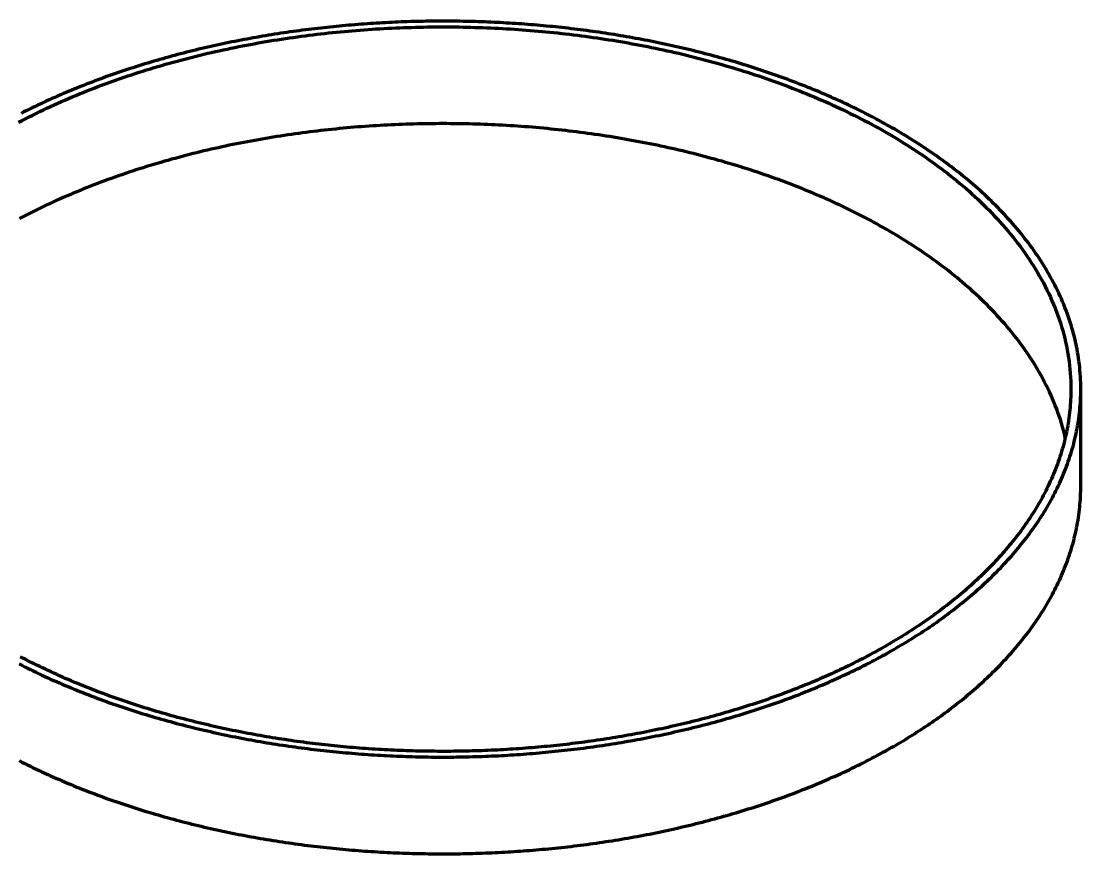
# Model space of a CAD drawing. Header units: millimetres. Extents: x 0 to 594, y 0 to 420.
# Drawn here: x 170.35 to 202.52, y 180.13 to 205.42 of the extents above; entities that cross this region are included whole.
import ezdxf

# ---------------------------------------------------------------- set-up
doc = ezdxf.new("R2010")
doc.units = ezdxf.units.MM
doc.layers.add('01-VISIBLE', color=7, linetype='CONTINUOUS', lineweight=70)

msp = doc.modelspace()

# ---------------------------------------------------------------- linework, layer by layer
at = {"layer": '01-VISIBLE'}
msp.add_line((202.522, 191.303), (202.522, 194.242), dxfattribs=at)
for points in [[(202.522, 194.242), (202.521, 194.336), (202.519, 194.43), (202.515, 194.524), (202.511, 194.618), (202.504, 194.712), (202.497, 194.806), (202.488, 194.9), (202.478, 194.993), (202.466, 195.087), (202.453, 195.18), (202.439, 195.273), (202.423, 195.366), (202.407, 195.458), (202.388, 195.551), (202.369, 195.643), (202.348, 195.735), (202.326, 195.826), (202.303, 195.917), (202.278, 196.008), (202.253, 196.099), (202.226, 196.189), (202.197, 196.279), (202.168, 196.368), (202.138, 196.457), (202.106, 196.546), (202.073, 196.634), (202.039, 196.722), (202.004, 196.809), (201.968, 196.896), (201.931, 196.983), (201.892, 197.069), (201.853, 197.154), (201.813, 197.239), (201.771, 197.324), (201.729, 197.408), (201.686, 197.491), (201.641, 197.574), (201.596, 197.657), (201.55, 197.739), (201.503, 197.82), (201.455, 197.901), (201.406, 197.982), (201.356, 198.062), (201.306, 198.141), (201.254, 198.22), (201.202, 198.298), (201.149, 198.376), (201.095, 198.453), (201.04, 198.53), (200.985, 198.606), (200.929, 198.682), (200.872, 198.757), (200.815, 198.831), (200.756, 198.905), (200.697, 198.979), (200.638, 199.051), (200.578, 199.124), (200.517, 199.195), (200.455, 199.267), (200.393, 199.337), (200.33, 199.408), (200.267, 199.477), (200.203, 199.546), (200.138, 199.615), (200.073, 199.683), (200.008, 199.75), (199.942, 199.817), (199.875, 199.884), (199.808, 199.949), (199.74, 200.015), (199.672, 200.08), (199.603, 200.144), (199.534, 200.208), (199.464, 200.271), (199.394, 200.334), (199.323, 200.396), (199.252, 200.458), (199.181, 200.519), (199.109, 200.58), (199.036, 200.64), (198.964, 200.7), (198.891, 200.759), (198.817, 200.818), (198.743, 200.876), (198.669, 200.934), (198.594, 200.991), (198.519, 201.048), (198.444, 201.104), (198.368, 201.16), (198.292, 201.215), (198.215, 201.27), (198.139, 201.325), (198.062, 201.379), (197.984, 201.432), (197.906, 201.485), (197.828, 201.538), (197.75, 201.59), (197.671, 201.642), (197.592, 201.693), (197.513, 201.744), (197.434, 201.794), (197.354, 201.844), (197.274, 201.894), (197.194, 201.943), (197.113, 201.992), (197.032, 202.04), (196.951, 202.088), (196.87, 202.135), (196.788, 202.182), (196.706, 202.228), (196.624, 202.275), (196.542, 202.32), (196.459, 202.366), (196.377, 202.41), (196.294, 202.455), (196.211, 202.499), (196.127, 202.543), (196.044, 202.586), (195.96, 202.629), (195.876, 202.671), (195.792, 202.713), (195.707, 202.755), (195.623, 202.796), (195.538, 202.837), (195.453, 202.878), (195.368, 202.918), (195.282, 202.958), (195.197, 202.997), (195.111, 203.036), (195.026, 203.075), (194.94, 203.113), (194.853, 203.151), (194.767, 203.189), (194.681, 203.226), (194.594, 203.263), (194.507, 203.299), (194.42, 203.335), (194.333, 203.371), (194.246, 203.406), (194.159, 203.441), (194.071, 203.476), (193.983, 203.51), (193.896, 203.544), (193.808, 203.578), (193.72, 203.611), (193.631, 203.644), (193.543, 203.677), (193.455, 203.709), (193.366, 203.741), (193.277, 203.772), (193.189, 203.804), (193.1, 203.834), (193.011, 203.865), (192.922, 203.895), (192.832, 203.925), (192.743, 203.955), (192.654, 203.984), (192.564, 204.013), (192.474, 204.041), (192.384, 204.07), (192.295, 204.098), (192.205, 204.125), (192.115, 204.153), (192.024, 204.18), (191.934, 204.206), (191.844, 204.233), (191.753, 204.259), (191.663, 204.284), (191.572, 204.31), (191.481, 204.335), (191.391, 204.36), (191.3, 204.384), (191.209, 204.408), (191.118, 204.432), (191.027, 204.456), (190.935, 204.479), (190.844, 204.502), (190.753, 204.524), (190.661, 204.547), (190.57, 204.569), (190.478, 204.591), (190.387, 204.612), (190.295, 204.633), (190.203, 204.654), (190.111, 204.675), (190.019, 204.695), (189.927, 204.715), (189.835, 204.734), (189.743, 204.754), (189.651, 204.773), (189.559, 204.792), (189.466, 204.81), (189.374, 204.828), (189.282, 204.846), (189.189, 204.864), (189.097, 204.881), (189.004, 204.898), (188.911, 204.915), (188.819, 204.932), (188.726, 204.948), (188.633, 204.964), (188.54, 204.979), (188.448, 204.995), (188.355, 205.01), (188.262, 205.025), (188.169, 205.039), (188.076, 205.053), (187.983, 205.067), (187.89, 205.081), (187.796, 205.095), (187.703, 205.108), (187.61, 205.12), (187.517, 205.133), (187.423, 205.145), (187.33, 205.157), (187.237, 205.169), (187.143, 205.181), (187.05, 205.192), (186.956, 205.203), (186.863, 205.213), (186.769, 205.224), (186.676, 205.234), (186.582, 205.244), (186.488, 205.253), (186.395, 205.263), (186.301, 205.272), (186.207, 205.28), (186.113, 205.289), (186.02, 205.297), (185.926, 205.305), (185.832, 205.313), (185.738, 205.32), (185.644, 205.327), (185.551, 205.334), (185.457, 205.341), (185.363, 205.347), (185.269, 205.353), (185.175, 205.359), (185.081, 205.364), (184.987, 205.37), (184.893, 205.375), (184.799, 205.379), (184.705, 205.384), (184.611, 205.388), (184.517, 205.392), (184.423, 205.396), (184.329, 205.399), (184.235, 205.402), (184.141, 205.405), (184.046, 205.408), (183.952, 205.41), (183.858, 205.412), (183.764, 205.414), (183.67, 205.416), (183.576, 205.417), (183.482, 205.418), (183.388, 205.419), (183.294, 205.419), (183.199, 205.42), (183.105, 205.419), (183.011, 205.419), (182.917, 205.419), (182.823, 205.418), (182.729, 205.417), (182.635, 205.415), (182.541, 205.414), (182.446, 205.412), (182.352, 205.41), (182.258, 205.407), (182.164, 205.405), (182.07, 205.402), (181.976, 205.399), (181.882, 205.395), (181.788, 205.391), (181.694, 205.387), (181.6, 205.383), (181.506, 205.379), (181.412, 205.374), (181.318, 205.369), (181.224, 205.363), (181.13, 205.358), (181.036, 205.352), (180.942, 205.346), (180.848, 205.339), (180.754, 205.333), (180.66, 205.326), (180.566, 205.319), (180.473, 205.311), (180.379, 205.303), (180.285, 205.295), (180.191, 205.287), (180.098, 205.279), (180.004, 205.27), (179.91, 205.261), (179.816, 205.251), (179.723, 205.242), (179.629, 205.232), (179.536, 205.222), (179.442, 205.211), (179.349, 205.201), (179.255, 205.19), (179.162, 205.178), (179.068, 205.167), (178.975, 205.155), (178.882, 205.143), (178.788, 205.131), (178.695, 205.118), (178.602, 205.105), (178.508, 205.092), (178.415, 205.078), (178.322, 205.065), (178.229, 205.051), (178.136, 205.036), (178.043, 205.022), (177.95, 205.007), (177.857, 204.992), (177.764, 204.976), (177.672, 204.961), (177.579, 204.945), (177.486, 204.928), (177.393, 204.912), (177.301, 204.895), (177.208, 204.878), (177.116, 204.861), (177.023, 204.843), (176.931, 204.825), (176.839, 204.807), (176.746, 204.788), (176.654, 204.769), (176.562, 204.75), (176.47, 204.731), (176.378, 204.711), (176.286, 204.691), (176.194, 204.671), (176.102, 204.65), (176.01, 204.629), (175.919, 204.608), (175.827, 204.586), (175.735, 204.565), (175.644, 204.542), (175.552, 204.52), (175.461, 204.497), (175.37, 204.474), (175.279, 204.451), (175.188, 204.427), (175.097, 204.403), (175.006, 204.379), (174.915, 204.355), (174.824, 204.33), (174.733, 204.305), (174.643, 204.279), (174.552, 204.253), (174.462, 204.227), (174.371, 204.201), (174.281, 204.174), (174.191, 204.147), (174.101, 204.12), (174.011, 204.092), (173.921, 204.064), (173.831, 204.036), (173.742, 204.007), (173.652, 203.978), (173.563, 203.949), (173.473, 203.919), (173.384, 203.889), (173.295, 203.859), (173.206, 203.828), (173.117, 203.797), (173.028, 203.766), (172.94, 203.734), (172.851, 203.703), (172.763, 203.67), (172.674, 203.638), (172.586, 203.605), (172.498, 203.571), (172.41, 203.538), (172.322, 203.503), (172.235, 203.469), (172.147, 203.434), (172.06, 203.399), (171.973, 203.364), (171.886, 203.328), (171.799, 203.292), (171.712, 203.255), (171.626, 203.218), (171.539, 203.181), (171.453, 203.144), (171.367, 203.106), (171.281, 203.067), (171.195, 203.029), (171.109, 202.989), (171.024, 202.95), (170.939, 202.91), (170.854, 202.87), (170.769, 202.829), (170.684, 202.788), (170.599, 202.747), (170.515, 202.705), (170.431, 202.663), (170.347, 202.62)], [(170.268, 202.347), (170.375, 202.403), (170.481, 202.458), (170.589, 202.513), (170.696, 202.567), (170.804, 202.62), (170.912, 202.673), (171.02, 202.725), (171.129, 202.776), (171.237, 202.827), (171.347, 202.877), (171.456, 202.927), (171.566, 202.976), (171.676, 203.024), (171.786, 203.072), (171.897, 203.119), (172.008, 203.165), (172.119, 203.211), (172.23, 203.257), (172.342, 203.301), (172.453, 203.345), (172.565, 203.389), (172.678, 203.432), (172.79, 203.475), (172.903, 203.516), (173.016, 203.558), (173.129, 203.598), (173.242, 203.639), (173.355, 203.678), (173.469, 203.717), (173.583, 203.756), (173.697, 203.794), (173.811, 203.831), (173.926, 203.868), (174.04, 203.904), (174.155, 203.94), (174.27, 203.975), (174.385, 204.01), (174.5, 204.044), (174.615, 204.078), (174.731, 204.111), (174.847, 204.144), (174.962, 204.176), (175.078, 204.208), (175.195, 204.239), (175.311, 204.269), (175.427, 204.3), (175.544, 204.329), (175.66, 204.358), (175.777, 204.387), (175.894, 204.415), (176.011, 204.443), (176.128, 204.47), (176.245, 204.496), (176.362, 204.522), (176.48, 204.548), (176.597, 204.573), (176.715, 204.598), (176.833, 204.622), (176.951, 204.646), (177.069, 204.669), (177.187, 204.692), (177.305, 204.714), (177.423, 204.736), (177.541, 204.757), (177.66, 204.778), (177.778, 204.798), (177.896, 204.818), (178.015, 204.838), (178.134, 204.857), (178.253, 204.875), (178.371, 204.893), (178.49, 204.911), (178.609, 204.928), (178.728, 204.945), (178.847, 204.961), (178.967, 204.976), (179.086, 204.992), (179.205, 205.007), (179.324, 205.021), (179.444, 205.035), (179.563, 205.048), (179.683, 205.061), (179.802, 205.074), (179.922, 205.086), (180.041, 205.098), (180.161, 205.109), (180.281, 205.12), (180.4, 205.13), (180.52, 205.14), (180.64, 205.15), (180.76, 205.159), (180.88, 205.167), (181, 205.175), (181.12, 205.183), (181.24, 205.19), (181.36, 205.197), (181.48, 205.203), (181.6, 205.209), (181.72, 205.215), (181.84, 205.22), (181.96, 205.224), (182.08, 205.229), (182.2, 205.232), (182.32, 205.236), (182.441, 205.238), (182.561, 205.241), (182.681, 205.243), (182.801, 205.244), (182.921, 205.245), (183.041, 205.246), (183.162, 205.246), (183.282, 205.246), (183.402, 205.245), (183.522, 205.244), (183.642, 205.243), (183.763, 205.241), (183.883, 205.238), (184.003, 205.236), (184.123, 205.232), (184.243, 205.229), (184.363, 205.224), (184.483, 205.22), (184.603, 205.215), (184.723, 205.209), (184.844, 205.203), (184.964, 205.197), (185.084, 205.19), (185.204, 205.183), (185.323, 205.175), (185.443, 205.167), (185.563, 205.159), (185.683, 205.15), (185.803, 205.14), (185.923, 205.13), (186.042, 205.12), (186.162, 205.109), (186.282, 205.098), (186.401, 205.086), (186.521, 205.074), (186.641, 205.061), (186.76, 205.048), (186.879, 205.035), (186.999, 205.021), (187.118, 205.007), (187.237, 204.992), (187.357, 204.976), (187.476, 204.961), (187.595, 204.945), (187.714, 204.928), (187.833, 204.911), (187.952, 204.893), (188.071, 204.875), (188.189, 204.857), (188.308, 204.838), (188.427, 204.818), (188.545, 204.798), (188.664, 204.778), (188.782, 204.757), (188.9, 204.736), (189.019, 204.714), (189.137, 204.692), (189.255, 204.669), (189.373, 204.646), (189.49, 204.622), (189.608, 204.598), (189.726, 204.573), (189.843, 204.548), (189.961, 204.522), (190.078, 204.496), (190.195, 204.47), (190.312, 204.443), (190.429, 204.415), (190.546, 204.387), (190.663, 204.358), (190.78, 204.329), (190.896, 204.3), (191.012, 204.269), (191.129, 204.239), (191.245, 204.208), (191.361, 204.176), (191.477, 204.144), (191.592, 204.111), (191.708, 204.078), (191.823, 204.044), (191.938, 204.01), (192.053, 203.975), (192.168, 203.94), (192.283, 203.904), (192.398, 203.868), (192.512, 203.831), (192.626, 203.794), (192.74, 203.756), (192.854, 203.717), (192.968, 203.678), (193.081, 203.639), (193.194, 203.598), (193.308, 203.558), (193.42, 203.516), (193.533, 203.475), (193.646, 203.432), (193.758, 203.389), (193.87, 203.345), (193.982, 203.301), (194.093, 203.257), (194.204, 203.211), (194.315, 203.165), (194.426, 203.119), (194.537, 203.072), (194.647, 203.024), (194.757, 202.976), (194.867, 202.927), (194.976, 202.877), (195.086, 202.827), (195.195, 202.776), (195.303, 202.725), (195.412, 202.673), (195.52, 202.62), (195.627, 202.567), (195.735, 202.513), (195.842, 202.458), (195.948, 202.403), (196.055, 202.347), (196.161, 202.29), (196.266, 202.233), (196.372, 202.175), (196.477, 202.116), (196.581, 202.057), (196.685, 201.997), (196.789, 201.936), (196.892, 201.874), (196.995, 201.812), (197.097, 201.749), (197.199, 201.686), (197.301, 201.621), (197.402, 201.556), (197.503, 201.49), (197.603, 201.424), (197.702, 201.357), (197.801, 201.289), (197.9, 201.22), (197.998, 201.15), (198.095, 201.08), (198.192, 201.009), (198.289, 200.937), (198.384, 200.864), (198.479, 200.791), (198.574, 200.716), (198.668, 200.641), (198.761, 200.565), (198.853, 200.488), (198.945, 200.411), (199.036, 200.332), (199.127, 200.253), (199.216, 200.173), (199.305, 200.092), (199.393, 200.01), (199.48, 199.928), (199.567, 199.844), (199.652, 199.76), (199.737, 199.675), (199.821, 199.588), (199.904, 199.501), (199.986, 199.413), (200.067, 199.325), (200.147, 199.235), (200.226, 199.144), (200.304, 199.053), (200.381, 198.96), (200.456, 198.867), (200.531, 198.773), (200.604, 198.678), (200.677, 198.582), (200.748, 198.485), (200.818, 198.387), (200.886, 198.288), (200.954, 198.189), (201.019, 198.088), (201.084, 197.987), (201.147, 197.885), (201.209, 197.781), (201.269, 197.677), (201.328, 197.573), (201.385, 197.467), (201.44, 197.36), (201.494, 197.253), (201.547, 197.145), (201.597, 197.036), (201.646, 196.926), (201.693, 196.815), (201.738, 196.704), (201.782, 196.592), (201.824, 196.479), (201.863, 196.366), (201.901, 196.252), (201.937, 196.137), (201.971, 196.022), (202.003, 195.906), (202.032, 195.789), (202.06, 195.672), (202.085, 195.555), (202.109, 195.437), (202.13, 195.319), (202.149, 195.2), (202.166, 195.081), (202.181, 194.962), (202.193, 194.842), (202.203, 194.722), (202.211, 194.602), (202.217, 194.482), (202.22, 194.362), (202.222, 194.242)], [(202.051, 192.772), (202.024, 192.882), (201.996, 192.991), (201.966, 193.1), (201.934, 193.208), (201.9, 193.316), (201.865, 193.423), (201.827, 193.529), (201.789, 193.635), (201.748, 193.74), (201.706, 193.845), (201.662, 193.949), (201.617, 194.052), (201.57, 194.155), (201.522, 194.257), (201.472, 194.358), (201.421, 194.458), (201.368, 194.558), (201.314, 194.657), (201.259, 194.755), (201.202, 194.853), (201.144, 194.95), (201.085, 195.046), (201.025, 195.141), (200.963, 195.235), (200.9, 195.329), (200.836, 195.422), (200.771, 195.514), (200.705, 195.605), (200.637, 195.695), (200.569, 195.785), (200.499, 195.874), (200.429, 195.962), (200.357, 196.049), (200.285, 196.136), (200.212, 196.221), (200.137, 196.306), (200.062, 196.39), (199.986, 196.473), (199.909, 196.556), (199.832, 196.638), (199.753, 196.719), (199.674, 196.799), (199.594, 196.878), (199.513, 196.957), (199.431, 197.035), (199.349, 197.112), (199.266, 197.188), (199.183, 197.264), (199.098, 197.339), (199.013, 197.413), (198.928, 197.486), (198.841, 197.559), (198.755, 197.631), (198.667, 197.702), (198.579, 197.773), (198.49, 197.843), (198.401, 197.912), (198.312, 197.98), (198.221, 198.048), (198.131, 198.115), (198.039, 198.181), (197.948, 198.247), (197.856, 198.311), (197.763, 198.376), (197.67, 198.439), (197.576, 198.502), (197.482, 198.565), (197.388, 198.626), (197.293, 198.687), (197.198, 198.747), (197.102, 198.807), (197.006, 198.866), (196.909, 198.925), (196.812, 198.982), (196.715, 199.04), (196.618, 199.096), (196.52, 199.152), (196.421, 199.207), (196.323, 199.262), (196.224, 199.316), (196.125, 199.37), (196.025, 199.423), (195.925, 199.475), (195.825, 199.527), (195.725, 199.578), (195.624, 199.629), (195.523, 199.679), (195.421, 199.728), (195.32, 199.777), (195.218, 199.826), (195.116, 199.874), (195.013, 199.921), (194.911, 199.968), (194.808, 200.014), (194.705, 200.059), (194.601, 200.104), (194.498, 200.149), (194.394, 200.193), (194.29, 200.237), (194.186, 200.28), (194.081, 200.322), (193.976, 200.364), (193.872, 200.405), (193.767, 200.446), (193.661, 200.487), (193.556, 200.527), (193.45, 200.566), (193.344, 200.605), (193.238, 200.643), (193.132, 200.681), (193.026, 200.719), (192.919, 200.756), (192.812, 200.792), (192.705, 200.828), (192.598, 200.864), (192.491, 200.899), (192.384, 200.933), (192.276, 200.967), (192.169, 201.001), (192.061, 201.034), (191.953, 201.066), (191.845, 201.099), (191.737, 201.13), (191.628, 201.162), (191.52, 201.192), (191.411, 201.223), (191.302, 201.253), (191.194, 201.282), (191.085, 201.311), (190.975, 201.34), (190.866, 201.368), (190.757, 201.395), (190.647, 201.423), (190.538, 201.449), (190.428, 201.476), (190.318, 201.502), (190.209, 201.527), (190.099, 201.552), (189.989, 201.577), (189.878, 201.601), (189.768, 201.625), (189.658, 201.648), (189.547, 201.671), (189.437, 201.693), (189.326, 201.715), (189.216, 201.737), (189.105, 201.758), (188.994, 201.779), (188.883, 201.799), (188.772, 201.819), (188.661, 201.839), (188.55, 201.858), (188.439, 201.877), (188.327, 201.895), (188.216, 201.913), (188.105, 201.93), (187.993, 201.948), (187.882, 201.964), (187.77, 201.98), (187.658, 201.996), (187.547, 202.012), (187.435, 202.027), (187.323, 202.041), (187.211, 202.056), (187.099, 202.07), (186.987, 202.083), (186.875, 202.096), (186.763, 202.109), (186.651, 202.121), (186.539, 202.133), (186.427, 202.144), (186.314, 202.155), (186.202, 202.166), (186.09, 202.176), (185.978, 202.186), (185.865, 202.196), (185.753, 202.205), (185.64, 202.213), (185.528, 202.222), (185.415, 202.23), (185.303, 202.237), (185.19, 202.244), (185.078, 202.251), (184.965, 202.258), (184.853, 202.264), (184.74, 202.269), (184.627, 202.274), (184.515, 202.279), (184.402, 202.284), (184.289, 202.288), (184.176, 202.291), (184.064, 202.295), (183.951, 202.298), (183.838, 202.3), (183.725, 202.302), (183.613, 202.304), (183.5, 202.305), (183.387, 202.306), (183.274, 202.307), (183.162, 202.307), (183.049, 202.307), (182.936, 202.306), (182.823, 202.305), (182.71, 202.304), (182.598, 202.302), (182.485, 202.3), (182.372, 202.298), (182.259, 202.295), (182.147, 202.291), (182.034, 202.288), (181.921, 202.284), (181.809, 202.279), (181.696, 202.274), (181.583, 202.269), (181.471, 202.264), (181.358, 202.258), (181.245, 202.251), (181.133, 202.244), (181.02, 202.237), (180.908, 202.23), (180.795, 202.222), (180.683, 202.213), (180.57, 202.205), (180.458, 202.196), (180.346, 202.186), (180.233, 202.176), (180.121, 202.166), (180.009, 202.155), (179.896, 202.144), (179.784, 202.133), (179.672, 202.121), (179.56, 202.109), (179.448, 202.096), (179.336, 202.083), (179.224, 202.07), (179.112, 202.056), (179, 202.041), (178.888, 202.027), (178.777, 202.012), (178.665, 201.996), (178.553, 201.98), (178.442, 201.964), (178.33, 201.948), (178.219, 201.93), (178.107, 201.913), (177.996, 201.895), (177.885, 201.877), (177.773, 201.858), (177.662, 201.839), (177.551, 201.819), (177.44, 201.799), (177.329, 201.779), (177.218, 201.758), (177.108, 201.737), (176.997, 201.715), (176.886, 201.693), (176.776, 201.671), (176.665, 201.648), (176.555, 201.625), (176.445, 201.601), (176.335, 201.577), (176.225, 201.552), (176.115, 201.527), (176.005, 201.502), (175.895, 201.476), (175.785, 201.449), (175.676, 201.423), (175.566, 201.395), (175.457, 201.368), (175.348, 201.34), (175.239, 201.311), (175.13, 201.282), (175.021, 201.253), (174.912, 201.223), (174.803, 201.192), (174.695, 201.162), (174.587, 201.13), (174.478, 201.099), (174.37, 201.066), (174.262, 201.034), (174.155, 201.001), (174.047, 200.967), (173.939, 200.933), (173.832, 200.899), (173.725, 200.864), (173.618, 200.828), (173.511, 200.792), (173.404, 200.756), (173.298, 200.719), (173.191, 200.681), (173.085, 200.643), (172.979, 200.605), (172.873, 200.566), (172.767, 200.527), (172.662, 200.487), (172.557, 200.446), (172.452, 200.405), (172.347, 200.364), (172.242, 200.322), (172.138, 200.28), (172.033, 200.237), (171.929, 200.193), (171.825, 200.149), (171.722, 200.104), (171.618, 200.059), (171.515, 200.014), (171.412, 199.968), (171.31, 199.921), (171.207, 199.874), (171.105, 199.826), (171.003, 199.777), (170.902, 199.728), (170.8, 199.679), (170.699, 199.629), (170.599, 199.578), (170.498, 199.527), (170.398, 199.475), (170.298, 199.423)], [(202.222, 194.242), (202.221, 194.162), (202.22, 194.082), (202.217, 194.001), (202.213, 193.921), (202.209, 193.841), (202.203, 193.761), (202.197, 193.681), (202.189, 193.601), (202.181, 193.521), (202.171, 193.442), (202.161, 193.362), (202.149, 193.283), (202.137, 193.204), (202.123, 193.125), (202.109, 193.046), (202.093, 192.967), (202.077, 192.888), (202.06, 192.81), (202.041, 192.732), (202.022, 192.654), (202.002, 192.576), (201.981, 192.499), (201.959, 192.422), (201.936, 192.345), (201.912, 192.268), (201.888, 192.192), (201.862, 192.116), (201.836, 192.04), (201.809, 191.964), (201.781, 191.889), (201.752, 191.814), (201.722, 191.74), (201.692, 191.666), (201.661, 191.592), (201.628, 191.518), (201.596, 191.445), (201.562, 191.372), (201.528, 191.3), (201.492, 191.227), (201.457, 191.156), (201.42, 191.084), (201.383, 191.013), (201.345, 190.943), (201.306, 190.872), (201.267, 190.802), (201.227, 190.733), (201.186, 190.664), (201.144, 190.595), (201.102, 190.527), (201.06, 190.459), (201.016, 190.391), (200.973, 190.324), (200.928, 190.257), (200.883, 190.191), (200.837, 190.125), (200.791, 190.059), (200.744, 189.994), (200.697, 189.929), (200.649, 189.865), (200.601, 189.801), (200.552, 189.738), (200.502, 189.674), (200.452, 189.612), (200.402, 189.549), (200.351, 189.487), (200.299, 189.426), (200.247, 189.365), (200.195, 189.304), (200.142, 189.244), (200.089, 189.184), (200.035, 189.124), (199.981, 189.065), (199.926, 189.006), (199.871, 188.948), (199.815, 188.89), (199.759, 188.832), (199.703, 188.775), (199.646, 188.718), (199.589, 188.662), (199.532, 188.606), (199.474, 188.55), (199.416, 188.495), (199.357, 188.44), (199.298, 188.386), (199.239, 188.332), (199.18, 188.278), (199.12, 188.225), (199.059, 188.172), (198.999, 188.119), (198.938, 188.067), (198.877, 188.015), (198.815, 187.964), (198.753, 187.913), (198.691, 187.862), (198.629, 187.811), (198.566, 187.761), (198.503, 187.712), (198.439, 187.663), (198.376, 187.614), (198.312, 187.565), (198.248, 187.517), (198.184, 187.469), (198.119, 187.421), (198.054, 187.374), (197.989, 187.327), (197.923, 187.281), (197.858, 187.235), (197.792, 187.189), (197.726, 187.144), (197.659, 187.098), (197.593, 187.054), (197.526, 187.009), (197.459, 186.965), (197.392, 186.921), (197.324, 186.878), (197.257, 186.835), (197.189, 186.792), (197.121, 186.749), (197.053, 186.707), (196.984, 186.665), (196.916, 186.624), (196.847, 186.583), (196.778, 186.542), (196.708, 186.501), (196.639, 186.461)], [(196.851, 186.338), (196.921, 186.379), (196.99, 186.419), (197.059, 186.46), (197.128, 186.501), (197.196, 186.543), (197.265, 186.585), (197.333, 186.627), (197.401, 186.669), (197.469, 186.712), (197.537, 186.755), (197.604, 186.798), (197.671, 186.842), (197.738, 186.886), (197.805, 186.93), (197.872, 186.975), (197.938, 187.02), (198.004, 187.066), (198.07, 187.111), (198.136, 187.157), (198.201, 187.204), (198.267, 187.25), (198.332, 187.297), (198.396, 187.345), (198.461, 187.393), (198.525, 187.441), (198.589, 187.489), (198.653, 187.538), (198.716, 187.587), (198.779, 187.636), (198.842, 187.686), (198.905, 187.736), (198.967, 187.787), (199.029, 187.838), (199.091, 187.889), (199.152, 187.941), (199.213, 187.993), (199.274, 188.045), (199.334, 188.098), (199.394, 188.151), (199.454, 188.204), (199.514, 188.258), (199.573, 188.312), (199.632, 188.367), (199.69, 188.422), (199.748, 188.477), (199.806, 188.533), (199.863, 188.589), (199.92, 188.646), (199.977, 188.702), (200.033, 188.76), (200.089, 188.817), (200.144, 188.875), (200.199, 188.934), (200.254, 188.992), (200.308, 189.052), (200.361, 189.111), (200.415, 189.171), (200.468, 189.232), (200.52, 189.292), (200.572, 189.353), (200.623, 189.415), (200.674, 189.477), (200.725, 189.539), (200.775, 189.602), (200.824, 189.665), (200.873, 189.729), (200.922, 189.793), (200.969, 189.857), (201.017, 189.922), (201.064, 189.987), (201.11, 190.052), (201.156, 190.118), (201.201, 190.184), (201.245, 190.251), (201.289, 190.318), (201.333, 190.386), (201.376, 190.454), (201.418, 190.522), (201.459, 190.59), (201.5, 190.659), (201.54, 190.729), (201.58, 190.799), (201.619, 190.869), (201.657, 190.939), (201.695, 191.01), (201.731, 191.081), (201.768, 191.153), (201.803, 191.225), (201.838, 191.297), (201.872, 191.37), (201.905, 191.443), (201.937, 191.516), (201.969, 191.59), (202, 191.664), (202.03, 191.739), (202.059, 191.813), (202.087, 191.888), (202.115, 191.964), (202.142, 192.039), (202.168, 192.115), (202.193, 192.191), (202.217, 192.268), (202.241, 192.344), (202.263, 192.421), (202.285, 192.499), (202.305, 192.576), (202.325, 192.654), (202.344, 192.732), (202.362, 192.81), (202.379, 192.888), (202.395, 192.967), (202.41, 193.046), (202.425, 193.125), (202.438, 193.204), (202.45, 193.283), (202.462, 193.362), (202.472, 193.442), (202.481, 193.522), (202.49, 193.601), (202.497, 193.681), (202.504, 193.761), (202.509, 193.841), (202.514, 193.921), (202.517, 194.001), (202.52, 194.082), (202.521, 194.162), (202.522, 194.242)], [(196.851, 183.399), (196.921, 183.439), (196.99, 183.48), (197.059, 183.521), (197.128, 183.562), (197.196, 183.603), (197.265, 183.645), (197.333, 183.687), (197.401, 183.73), (197.469, 183.772), (197.537, 183.816), (197.604, 183.859), (197.671, 183.903), (197.738, 183.947), (197.805, 183.991), (197.872, 184.036), (197.938, 184.081), (198.004, 184.126), (198.07, 184.172), (198.136, 184.218), (198.201, 184.264), (198.267, 184.311), (198.332, 184.358), (198.396, 184.405), (198.461, 184.453), (198.525, 184.501), (198.589, 184.55), (198.653, 184.598), (198.716, 184.648), (198.779, 184.697), (198.842, 184.747), (198.905, 184.797), (198.967, 184.848), (199.029, 184.898), (199.091, 184.95), (199.152, 185.001), (199.213, 185.053), (199.274, 185.106), (199.334, 185.158), (199.394, 185.211), (199.454, 185.265), (199.514, 185.319), (199.573, 185.373), (199.632, 185.428), (199.69, 185.483), (199.748, 185.538), (199.806, 185.594), (199.863, 185.65), (199.92, 185.706), (199.977, 185.763), (200.033, 185.82), (200.089, 185.878), (200.144, 185.936), (200.199, 185.994), (200.254, 186.053), (200.308, 186.112), (200.361, 186.172), (200.415, 186.232), (200.468, 186.292), (200.52, 186.353), (200.572, 186.414), (200.623, 186.476), (200.674, 186.538), (200.725, 186.6), (200.775, 186.663), (200.824, 186.726), (200.873, 186.789), (200.922, 186.853), (200.969, 186.918), (201.017, 186.982), (201.064, 187.047), (201.11, 187.113), (201.156, 187.179), (201.201, 187.245), (201.245, 187.312), (201.289, 187.379), (201.333, 187.446), (201.376, 187.514), (201.418, 187.582), (201.459, 187.651), (201.5, 187.72), (201.54, 187.789), (201.58, 187.859), (201.619, 187.929), (201.657, 188), (201.695, 188.071), (201.731, 188.142), (201.768, 188.214), (201.803, 188.286), (201.838, 188.358), (201.872, 188.431), (201.905, 188.504), (201.937, 188.577), (201.969, 188.651), (202, 188.725), (202.03, 188.799), (202.059, 188.874), (202.087, 188.949), (202.115, 189.024), (202.142, 189.1), (202.168, 189.176), (202.193, 189.252), (202.217, 189.328), (202.241, 189.405), (202.263, 189.482), (202.285, 189.559), (202.305, 189.637), (202.325, 189.714), (202.344, 189.792), (202.362, 189.871), (202.379, 189.949), (202.395, 190.028), (202.41, 190.106), (202.425, 190.185), (202.438, 190.264), (202.45, 190.344), (202.462, 190.423), (202.472, 190.503), (202.481, 190.582), (202.49, 190.662), (202.497, 190.742), (202.504, 190.822), (202.509, 190.902), (202.514, 190.982), (202.517, 191.062), (202.52, 191.142), (202.521, 191.222), (202.522, 191.303)], [(170.283, 185.896), (170.369, 185.852), (170.455, 185.809), (170.542, 185.766), (170.628, 185.723), (170.715, 185.681), (170.802, 185.639), (170.889, 185.597), (170.977, 185.556), (171.064, 185.515), (171.152, 185.475), (171.24, 185.435), (171.328, 185.395), (171.417, 185.356), (171.505, 185.318), (171.594, 185.279), (171.683, 185.241), (171.772, 185.204), (171.861, 185.166), (171.95, 185.13), (172.04, 185.093), (172.129, 185.057), (172.219, 185.021), (172.309, 184.986), (172.399, 184.951), (172.489, 184.916), (172.58, 184.882), (172.67, 184.848), (172.761, 184.815), (172.851, 184.781), (172.942, 184.749), (173.033, 184.716), (173.124, 184.684), (173.216, 184.652), (173.307, 184.621), (173.399, 184.59), (173.49, 184.559), (173.582, 184.529), (173.674, 184.499), (173.766, 184.469), (173.858, 184.44), (173.95, 184.411), (174.042, 184.382), (174.135, 184.354), (174.227, 184.326), (174.32, 184.298), (174.412, 184.271), (174.505, 184.244), (174.598, 184.218), (174.691, 184.191), (174.784, 184.165), (174.877, 184.14), (174.97, 184.114), (175.064, 184.089), (175.157, 184.065), (175.251, 184.04), (175.344, 184.016), (175.438, 183.993), (175.532, 183.969), (175.625, 183.946), (175.719, 183.923), (175.813, 183.901), (175.907, 183.879), (176.001, 183.857), (176.096, 183.836), (176.19, 183.814), (176.284, 183.794), (176.379, 183.773), (176.473, 183.753), (176.568, 183.733), (176.662, 183.713), (176.757, 183.694), (176.852, 183.675), (176.946, 183.656), (177.041, 183.638), (177.136, 183.62), (177.231, 183.602), (177.326, 183.584), (177.421, 183.567), (177.516, 183.55), (177.612, 183.534), (177.707, 183.517), (177.802, 183.501), (177.897, 183.486), (177.993, 183.47), (178.088, 183.455), (178.184, 183.44), (178.279, 183.426), (178.375, 183.412), (178.47, 183.398), (178.566, 183.384), (178.662, 183.371), (178.757, 183.358), (178.853, 183.345), (178.949, 183.332), (179.045, 183.32), (179.141, 183.308), (179.237, 183.297), (179.333, 183.285), (179.429, 183.274), (179.525, 183.264), (179.621, 183.253), (179.717, 183.243), (179.813, 183.233), (179.909, 183.223), (180.005, 183.214), (180.101, 183.205), (180.198, 183.196), (180.294, 183.188), (180.39, 183.18), (180.486, 183.172), (180.583, 183.164), (180.679, 183.157), (180.775, 183.15), (180.872, 183.143), (180.968, 183.137), (181.065, 183.13), (181.161, 183.124), (181.257, 183.119), (181.354, 183.113), (181.45, 183.108), (181.547, 183.103), (181.643, 183.099), (181.74, 183.095), (181.836, 183.091), (181.933, 183.087), (182.03, 183.084), (182.126, 183.081), (182.223, 183.078), (182.319, 183.075), (182.416, 183.073), (182.512, 183.071), (182.609, 183.069), (182.706, 183.068), (182.802, 183.066), (182.899, 183.066), (182.995, 183.065), (183.092, 183.065), (183.189, 183.065), (183.285, 183.065), (183.382, 183.065), (183.479, 183.066), (183.575, 183.067), (183.672, 183.068), (183.768, 183.07), (183.865, 183.072), (183.962, 183.074), (184.058, 183.077), (184.155, 183.079), (184.251, 183.082), (184.348, 183.086), (184.444, 183.089), (184.541, 183.093), (184.637, 183.097), (184.734, 183.101), (184.83, 183.106), (184.927, 183.111), (185.023, 183.116), (185.12, 183.122), (185.216, 183.128), (185.313, 183.134), (185.409, 183.14), (185.506, 183.147), (185.602, 183.154), (185.698, 183.161), (185.795, 183.168), (185.891, 183.176), (185.987, 183.184), (186.083, 183.193), (186.18, 183.201), (186.276, 183.21), (186.372, 183.219), (186.468, 183.229), (186.564, 183.239), (186.66, 183.249), (186.756, 183.259), (186.852, 183.27), (186.948, 183.28), (187.044, 183.292), (187.14, 183.303), (187.236, 183.315), (187.332, 183.327), (187.428, 183.339), (187.524, 183.352), (187.619, 183.365), (187.715, 183.378), (187.811, 183.392), (187.906, 183.405), (188.002, 183.42), (188.098, 183.434), (188.193, 183.449), (188.288, 183.464), (188.384, 183.479), (188.479, 183.494), (188.575, 183.51), (188.67, 183.526), (188.765, 183.543), (188.86, 183.56), (188.955, 183.577), (189.05, 183.594), (189.145, 183.612), (189.24, 183.63), (189.335, 183.648), (189.43, 183.667), (189.525, 183.686), (189.619, 183.705), (189.714, 183.724), (189.809, 183.744), (189.903, 183.764), (189.997, 183.784), (190.092, 183.805), (190.186, 183.826), (190.28, 183.848), (190.375, 183.869), (190.469, 183.891), (190.563, 183.914), (190.657, 183.936), (190.75, 183.959), (190.844, 183.982), (190.938, 184.006), (191.031, 184.03), (191.125, 184.054), (191.218, 184.078), (191.312, 184.103), (191.405, 184.128), (191.498, 184.154), (191.591, 184.18), (191.684, 184.206), (191.777, 184.232), (191.87, 184.259), (191.963, 184.286), (192.056, 184.314), (192.148, 184.342), (192.24, 184.37), (192.333, 184.398), (192.425, 184.427), (192.517, 184.456), (192.609, 184.486), (192.701, 184.516), (192.793, 184.546), (192.884, 184.576), (192.976, 184.607), (193.067, 184.638), (193.159, 184.67), (193.25, 184.702), (193.341, 184.734), (193.432, 184.767), (193.523, 184.8), (193.613, 184.833), (193.704, 184.867), (193.794, 184.901), (193.885, 184.936), (193.975, 184.97), (194.065, 185.006), (194.154, 185.041), (194.244, 185.077), (194.334, 185.113), (194.423, 185.15), (194.512, 185.187), (194.601, 185.225), (194.69, 185.262), (194.779, 185.301), (194.868, 185.339), (194.956, 185.378), (195.044, 185.418), (195.132, 185.457), (195.22, 185.497), (195.308, 185.538), (195.395, 185.579), (195.483, 185.62), (195.57, 185.662), (195.657, 185.704), (195.743, 185.747), (195.83, 185.79), (195.916, 185.833), (196.002, 185.877), (196.088, 185.921), (196.174, 185.966), (196.259, 186.011), (196.345, 186.056), (196.43, 186.102), (196.514, 186.149), (196.599, 186.195), (196.683, 186.243), (196.767, 186.29), (196.851, 186.338)], [(196.639, 186.461), (196.557, 186.413), (196.474, 186.367), (196.391, 186.32), (196.308, 186.274), (196.224, 186.228), (196.14, 186.183), (196.057, 186.138), (195.972, 186.094), (195.888, 186.05), (195.803, 186.007), (195.719, 185.963), (195.634, 185.921), (195.548, 185.878), (195.463, 185.837), (195.378, 185.795), (195.292, 185.754), (195.206, 185.713), (195.12, 185.673), (195.033, 185.633), (194.947, 185.593), (194.86, 185.554), (194.773, 185.516), (194.686, 185.477), (194.599, 185.439), (194.512, 185.402), (194.424, 185.364), (194.336, 185.327), (194.249, 185.291), (194.161, 185.255), (194.072, 185.219), (193.984, 185.184), (193.896, 185.149), (193.807, 185.114), (193.718, 185.08), (193.63, 185.046), (193.541, 185.012), (193.451, 184.979), (193.362, 184.946), (193.273, 184.914), (193.183, 184.882), (193.094, 184.85), (193.004, 184.818), (192.914, 184.787), (192.824, 184.757), (192.734, 184.726), (192.644, 184.696), (192.553, 184.666), (192.463, 184.637), (192.372, 184.608), (192.281, 184.579), (192.191, 184.551), (192.1, 184.523), (192.009, 184.495), (191.918, 184.468), (191.826, 184.441), (191.735, 184.414), (191.644, 184.388), (191.552, 184.361), (191.461, 184.336), (191.369, 184.31), (191.277, 184.285), (191.186, 184.26), (191.094, 184.236), (191.002, 184.212), (190.91, 184.188), (190.817, 184.164), (190.725, 184.141), (190.633, 184.118), (190.54, 184.096), (190.448, 184.074), (190.355, 184.052), (190.263, 184.03), (190.17, 184.009), (190.077, 183.988), (189.984, 183.967), (189.892, 183.947), (189.799, 183.926), (189.706, 183.907), (189.612, 183.887), (189.519, 183.868), (189.426, 183.849), (189.333, 183.831), (189.239, 183.812), (189.146, 183.794), (189.053, 183.777), (188.959, 183.759), (188.865, 183.742), (188.772, 183.725), (188.678, 183.709), (188.584, 183.693), (188.491, 183.677), (188.397, 183.661), (188.303, 183.646), (188.209, 183.631), (188.115, 183.616), (188.021, 183.601), (187.927, 183.587), (187.833, 183.573), (187.739, 183.56), (187.645, 183.546), (187.55, 183.533), (187.456, 183.521), (187.362, 183.508), (187.267, 183.496), (187.173, 183.484), (187.079, 183.473), (186.984, 183.461), (186.89, 183.45), (186.795, 183.44), (186.701, 183.429), (186.606, 183.419), (186.512, 183.409), (186.417, 183.399), (186.322, 183.39), (186.228, 183.381), (186.133, 183.372), (186.038, 183.364), (185.943, 183.356), (185.849, 183.348), (185.754, 183.34), (185.659, 183.333), (185.564, 183.326), (185.469, 183.319), (185.374, 183.312), (185.279, 183.306), (185.184, 183.3), (185.09, 183.294), (184.995, 183.289), (184.9, 183.284), (184.805, 183.279), (184.71, 183.274), (184.615, 183.27), (184.52, 183.266), (184.424, 183.262), (184.329, 183.258), (184.234, 183.255), (184.139, 183.252), (184.044, 183.25), (183.949, 183.247), (183.854, 183.245), (183.759, 183.243), (183.664, 183.242), (183.569, 183.24), (183.474, 183.239), (183.378, 183.238), (183.283, 183.238), (183.188, 183.238), (183.093, 183.238), (182.998, 183.238), (182.903, 183.239), (182.808, 183.24), (182.713, 183.241), (182.618, 183.242), (182.522, 183.244), (182.427, 183.246), (182.332, 183.248), (182.237, 183.251), (182.142, 183.253), (182.047, 183.257), (181.952, 183.26), (181.857, 183.264), (181.762, 183.267), (181.667, 183.272), (181.572, 183.276), (181.477, 183.281), (181.382, 183.286), (181.287, 183.291), (181.192, 183.297), (181.097, 183.302), (181.002, 183.309), (180.907, 183.315), (180.812, 183.322), (180.717, 183.329), (180.623, 183.336), (180.528, 183.343), (180.433, 183.351), (180.338, 183.359), (180.243, 183.367), (180.149, 183.376), (180.054, 183.385), (179.959, 183.394), (179.865, 183.404), (179.77, 183.413), (179.675, 183.423), (179.581, 183.434), (179.486, 183.444), (179.392, 183.455), (179.297, 183.466), (179.203, 183.478), (179.109, 183.489), (179.014, 183.501), (178.92, 183.514), (178.826, 183.526), (178.731, 183.539), (178.637, 183.552), (178.543, 183.566), (178.449, 183.579), (178.355, 183.593), (178.261, 183.608), (178.167, 183.622), (178.073, 183.637), (177.979, 183.652), (177.885, 183.668), (177.791, 183.684), (177.698, 183.7), (177.604, 183.716), (177.51, 183.733), (177.417, 183.75), (177.323, 183.767), (177.23, 183.784), (177.136, 183.802), (177.043, 183.82), (176.949, 183.839), (176.856, 183.857), (176.763, 183.876), (176.67, 183.896), (176.577, 183.915), (176.484, 183.935), (176.391, 183.955), (176.298, 183.976), (176.205, 183.997), (176.112, 184.018), (176.02, 184.039), (175.927, 184.061), (175.835, 184.083), (175.742, 184.106), (175.65, 184.128), (175.558, 184.151), (175.465, 184.175), (175.373, 184.198), (175.281, 184.222), (175.189, 184.247), (175.097, 184.271), (175.005, 184.296), (174.914, 184.321), (174.822, 184.347), (174.731, 184.373), (174.639, 184.399), (174.548, 184.426), (174.457, 184.452), (174.365, 184.48), (174.274, 184.507), (174.183, 184.535), (174.093, 184.563), (174.002, 184.592), (173.911, 184.621), (173.821, 184.65), (173.73, 184.679), (173.64, 184.709), (173.55, 184.739), (173.46, 184.77), (173.37, 184.801), (173.28, 184.832), (173.19, 184.864), (173.101, 184.896), (173.011, 184.928), (172.922, 184.961), (172.833, 184.994), (172.744, 185.027), (172.655, 185.061), (172.566, 185.095), (172.477, 185.129), (172.389, 185.164), (172.3, 185.199), (172.212, 185.235), (172.124, 185.271), (172.036, 185.307), (171.948, 185.344), (171.861, 185.381), (171.773, 185.418), (171.686, 185.456), (171.599, 185.494), (171.512, 185.533), (171.425, 185.571), (171.338, 185.611), (171.252, 185.65), (171.166, 185.691), (171.08, 185.731), (170.994, 185.772), (170.908, 185.813), (170.823, 185.855), (170.737, 185.897), (170.652, 185.939), (170.567, 185.982), (170.483, 186.026), (170.398, 186.069), (170.314, 186.114)], [(170.283, 182.957), (170.369, 182.913), (170.455, 182.869), (170.542, 182.826), (170.628, 182.784), (170.715, 182.741), (170.802, 182.699), (170.889, 182.658), (170.977, 182.617), (171.064, 182.576), (171.152, 182.536), (171.24, 182.496), (171.328, 182.456), (171.417, 182.417), (171.505, 182.378), (171.594, 182.34), (171.683, 182.302), (171.772, 182.264), (171.861, 182.227), (171.95, 182.19), (172.04, 182.154), (172.129, 182.118), (172.219, 182.082), (172.309, 182.046), (172.399, 182.011), (172.489, 181.977), (172.58, 181.943), (172.67, 181.909), (172.761, 181.875), (172.851, 181.842), (172.942, 181.809), (173.033, 181.777), (173.124, 181.745), (173.216, 181.713), (173.307, 181.682), (173.399, 181.651), (173.49, 181.62), (173.582, 181.589), (173.674, 181.559), (173.766, 181.53), (173.858, 181.5), (173.95, 181.472), (174.042, 181.443), (174.135, 181.415), (174.227, 181.387), (174.32, 181.359), (174.412, 181.332), (174.505, 181.305), (174.598, 181.278), (174.691, 181.252), (174.784, 181.226), (174.877, 181.2), (174.97, 181.175), (175.064, 181.15), (175.157, 181.125), (175.251, 181.101), (175.344, 181.077), (175.438, 181.053), (175.532, 181.03), (175.625, 181.007), (175.719, 180.984), (175.813, 180.962), (175.907, 180.939), (176.001, 180.918), (176.096, 180.896), (176.19, 180.875), (176.284, 180.854), (176.379, 180.834), (176.473, 180.813), (176.568, 180.793), (176.662, 180.774), (176.757, 180.755), (176.852, 180.735), (176.946, 180.717), (177.041, 180.698), (177.136, 180.68), (177.231, 180.662), (177.326, 180.645), (177.421, 180.628), (177.516, 180.611), (177.612, 180.594), (177.707, 180.578), (177.802, 180.562), (177.897, 180.546), (177.993, 180.531), (178.088, 180.516), (178.184, 180.501), (178.279, 180.486), (178.375, 180.472), (178.47, 180.458), (178.566, 180.445), (178.662, 180.431), (178.757, 180.418), (178.853, 180.405), (178.949, 180.393), (179.045, 180.381), (179.141, 180.369), (179.237, 180.357), (179.333, 180.346), (179.429, 180.335), (179.525, 180.324), (179.621, 180.314), (179.717, 180.304), (179.813, 180.294), (179.909, 180.284), (180.005, 180.275), (180.101, 180.266), (180.198, 180.257), (180.294, 180.248), (180.39, 180.24), (180.486, 180.232), (180.583, 180.225), (180.679, 180.217), (180.775, 180.21), (180.872, 180.204), (180.968, 180.197), (181.065, 180.191), (181.161, 180.185), (181.257, 180.179), (181.354, 180.174), (181.45, 180.169), (181.547, 180.164), (181.643, 180.16), (181.74, 180.155), (181.836, 180.151), (181.933, 180.148), (182.03, 180.144), (182.126, 180.141), (182.223, 180.138), (182.319, 180.136), (182.416, 180.133), (182.512, 180.131), (182.609, 180.13), (182.706, 180.128), (182.802, 180.127), (182.899, 180.126), (182.995, 180.126), (183.092, 180.125), (183.189, 180.125), (183.285, 180.125), (183.382, 180.126), (183.479, 180.127), (183.575, 180.128), (183.672, 180.129), (183.768, 180.131), (183.865, 180.133), (183.962, 180.135), (184.058, 180.137), (184.155, 180.14), (184.251, 180.143), (184.348, 180.146), (184.444, 180.15), (184.541, 180.154), (184.637, 180.158), (184.734, 180.162), (184.83, 180.167), (184.927, 180.172), (185.023, 180.177), (185.12, 180.182), (185.216, 180.188), (185.313, 180.194), (185.409, 180.201), (185.506, 180.207), (185.602, 180.214), (185.698, 180.222), (185.795, 180.229), (185.891, 180.237), (185.987, 180.245), (186.083, 180.253), (186.18, 180.262), (186.276, 180.271), (186.372, 180.28), (186.468, 180.289), (186.564, 180.299), (186.66, 180.309), (186.756, 180.32), (186.852, 180.33), (186.948, 180.341), (187.044, 180.352), (187.14, 180.364), (187.236, 180.376), (187.332, 180.388), (187.428, 180.4), (187.524, 180.413), (187.619, 180.426), (187.715, 180.439), (187.811, 180.452), (187.906, 180.466), (188.002, 180.48), (188.098, 180.495), (188.193, 180.509), (188.288, 180.524), (188.384, 180.539), (188.479, 180.555), (188.575, 180.571), (188.67, 180.587), (188.765, 180.604), (188.86, 180.62), (188.955, 180.637), (189.05, 180.655), (189.145, 180.672), (189.24, 180.69), (189.335, 180.709), (189.43, 180.727), (189.525, 180.746), (189.619, 180.765), (189.714, 180.785), (189.809, 180.805), (189.903, 180.825), (189.997, 180.845), (190.092, 180.866), (190.186, 180.887), (190.28, 180.908), (190.375, 180.93), (190.469, 180.952), (190.563, 180.974), (190.657, 180.997), (190.75, 181.02), (190.844, 181.043), (190.938, 181.066), (191.031, 181.09), (191.125, 181.115), (191.218, 181.139), (191.312, 181.164), (191.405, 181.189), (191.498, 181.215), (191.591, 181.24), (191.684, 181.267), (191.777, 181.293), (191.87, 181.32), (191.963, 181.347), (192.056, 181.374), (192.148, 181.402), (192.24, 181.43), (192.333, 181.459), (192.425, 181.488), (192.517, 181.517), (192.609, 181.546), (192.701, 181.576), (192.793, 181.606), (192.884, 181.637), (192.976, 181.668), (193.067, 181.699), (193.159, 181.731), (193.25, 181.763), (193.341, 181.795), (193.432, 181.828), (193.523, 181.861), (193.613, 181.894), (193.704, 181.928), (193.794, 181.962), (193.885, 181.996), (193.975, 182.031), (194.065, 182.066), (194.154, 182.102), (194.244, 182.138), (194.334, 182.174), (194.423, 182.211), (194.512, 182.248), (194.601, 182.285), (194.69, 182.323), (194.779, 182.361), (194.868, 182.4), (194.956, 182.439), (195.044, 182.478), (195.132, 182.518), (195.22, 182.558), (195.308, 182.599), (195.395, 182.64), (195.483, 182.681), (195.57, 182.723), (195.657, 182.765), (195.743, 182.807), (195.83, 182.85), (195.916, 182.894), (196.002, 182.938), (196.088, 182.982), (196.174, 183.026), (196.259, 183.072), (196.345, 183.117), (196.43, 183.163), (196.514, 183.209), (196.599, 183.256), (196.683, 183.303), (196.767, 183.351), (196.851, 183.399)]]:
    msp.add_lwpolyline(points, dxfattribs=at)

doc.saveas('drawing.dxf')
